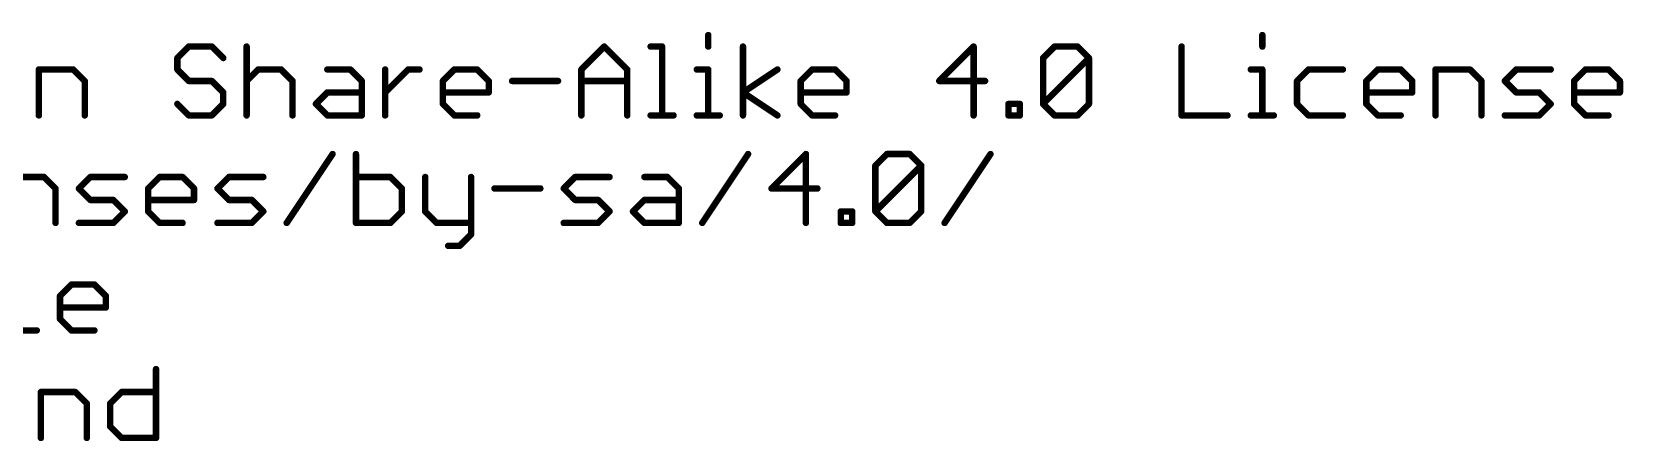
# Model space of a CAD drawing. Extents: x -38 to 69, y -72 to 37.
# Drawn here: x 31.39 to 69.01, y -20.32 to -10.65 of the extents above; entities that cross this region are included whole.
import ezdxf

# ---------------------------------------------------------------- set-up
doc = ezdxf.new("R2010")
doc.units = 0
doc.layers.add('51', color=53, linetype='CONTINUOUS')

msp = doc.modelspace()

# ---------------------------------------------------------------- linework, layer by layer
at = {"layer": '51', "const_width": 0.1524}
for points in [[(47.3795, -10.7256), (47.3795, -10.9968)], [(60.4767, -10.7256), (60.4767, -10.9968)], [(35.1008, -10.9968), (34.8297, -11.268)], [(34.8297, -11.268), (34.8297, -11.5391)], [(35.6431, -10.9968), (35.1008, -10.9968)], [(35.9143, -11.268), (35.6431, -10.9968)], [(36.4668, -10.9968), (36.4668, -12.6238)], [(44.3797, -11.5391), (44.9221, -10.9968)], [(44.9221, -10.9968), (45.4644, -11.5391)], [(46.0169, -10.9968), (46.2881, -10.9968)], [(46.2881, -10.9968), (46.2881, -12.6238)], [(48.1998, -12.6238), (48.1998, -10.9968)], [(53.6519, -10.9968), (52.8384, -11.8103)], [(53.6519, -12.6238), (53.6519, -10.9968)], [(55.2941, -11.268), (55.5653, -10.9968)], [(55.2941, -12.3526), (55.2941, -11.268)], [(55.2941, -12.3526), (56.3788, -11.268)], [(55.5653, -10.9968), (56.1076, -10.9968)], [(56.1076, -10.9968), (56.3788, -11.268)], [(56.3788, -11.268), (56.3788, -12.3526)], [(58.5684, -10.9968), (58.5684, -12.6238)], [(31.5553, -12.6238), (31.5553, -11.5391)], [(31.5553, -11.5391), (32.3688, -11.5391)], [(32.3688, -11.5391), (32.64, -11.8103)], [(34.8297, -11.5391), (35.1008, -11.8103)], [(36.4668, -11.8103), (36.738, -11.5391)], [(36.738, -11.5391), (37.2803, -11.5391)], [(37.2803, -11.5391), (37.5515, -11.8103)], [(38.3751, -11.5391), (38.9175, -11.5391)], [(38.9175, -11.5391), (39.1886, -11.8103)], [(39.7411, -12.6238), (39.7411, -11.5391)], [(39.7411, -12.0815), (40.2835, -11.5391)], [(40.2835, -11.5391), (40.5546, -11.5391)], [(41.1054, -11.8103), (41.3766, -11.5391)], [(41.3766, -11.5391), (41.9189, -11.5391)], [(41.9189, -11.5391), (42.1901, -11.8103)], [(44.3797, -12.6238), (44.3797, -11.5391)], [(45.4644, -11.5391), (45.4644, -12.6238)], [(47.1083, -11.5391), (47.3795, -11.5391)], [(47.3795, -11.5391), (47.3795, -12.6238)], [(48.1998, -12.0815), (49.0133, -11.5391)], [(49.5641, -11.8103), (49.8352, -11.5391)], [(49.8352, -11.5391), (50.3776, -11.5391)], [(50.3776, -11.5391), (50.6487, -11.8103)], [(60.2056, -11.5391), (60.4767, -11.5391)], [(60.4767, -11.5391), (60.4767, -12.6238)], [(61.5682, -11.5391), (61.297, -11.8103)], [(62.3817, -11.5391), (61.5682, -11.5391)], [(62.9342, -11.8103), (63.2053, -11.5391)], [(63.2053, -11.5391), (63.7477, -11.5391)], [(63.7477, -11.5391), (64.0188, -11.8103)], [(64.5713, -12.6238), (64.5713, -11.5391)], [(64.5713, -11.5391), (65.3848, -11.5391)], [(65.3848, -11.5391), (65.656, -11.8103)], [(66.2085, -11.8103), (66.4796, -11.5391)], [(66.4796, -11.5391), (67.2931, -11.5391)], [(67.8456, -11.8103), (68.1168, -11.5391)], [(68.1168, -11.5391), (68.6591, -11.5391)], [(68.6591, -11.5391), (68.9303, -11.8103)], [(32.64, -11.8103), (32.64, -12.6238)], [(35.1008, -11.8103), (35.6431, -11.8103)], [(35.6431, -11.8103), (35.9143, -12.0815)], [(35.9143, -12.0815), (35.9143, -12.3526)], [(37.5515, -11.8103), (37.5515, -12.6238)], [(38.104, -12.3526), (38.3751, -12.0815)], [(38.3751, -12.0815), (39.1886, -12.0815)], [(39.1886, -11.8103), (39.1886, -12.6238)], [(41.1054, -12.3526), (41.1054, -11.8103)], [(42.1901, -12.0815), (41.1054, -12.0815)], [(42.1901, -11.8103), (42.1901, -12.0815)], [(42.7426, -11.8103), (43.8272, -11.8103)], [(44.3797, -11.8103), (45.4644, -11.8103)], [(49.0133, -12.6238), (48.1998, -12.0815)], [(49.5641, -12.3526), (49.5641, -11.8103)], [(50.6487, -12.0815), (49.5641, -12.0815)], [(50.6487, -11.8103), (50.6487, -12.0815)], [(52.8384, -11.8103), (53.923, -11.8103)], [(61.297, -11.8103), (61.297, -12.3526)], [(62.9342, -12.3526), (62.9342, -11.8103)], [(64.0188, -12.0815), (62.9342, -12.0815)], [(64.0188, -11.8103), (64.0188, -12.0815)], [(65.656, -11.8103), (65.656, -12.6238)], [(66.4796, -12.0815), (66.2085, -11.8103)], [(67.022, -12.0815), (66.4796, -12.0815)], [(67.2931, -12.3526), (67.022, -12.0815)], [(67.8456, -12.3526), (67.8456, -11.8103)], [(68.9303, -12.0815), (67.8456, -12.0815)], [(68.9303, -11.8103), (68.9303, -12.0815)], [(35.1008, -12.6238), (34.8297, -12.3526)], [(35.9143, -12.3526), (35.6431, -12.6238)], [(38.3751, -12.6238), (38.104, -12.3526)], [(41.3766, -12.6238), (41.1054, -12.3526)], [(49.8352, -12.6238), (49.5641, -12.3526)], [(54.4755, -12.6238), (54.4755, -12.3526)], [(54.4755, -12.3526), (54.7467, -12.3526)], [(54.7467, -12.3526), (54.7467, -12.6238)], [(55.5653, -12.6238), (55.2941, -12.3526)], [(56.3788, -12.3526), (56.1076, -12.6238)], [(61.297, -12.3526), (61.5682, -12.6238)], [(63.2053, -12.6238), (62.9342, -12.3526)], [(67.022, -12.6238), (67.2931, -12.3526)], [(68.1168, -12.6238), (67.8456, -12.3526)], [(35.6431, -12.6238), (35.1008, -12.6238)], [(39.1886, -12.6238), (38.3751, -12.6238)], [(41.9189, -12.6238), (41.3766, -12.6238)], [(46.0169, -12.6238), (46.5592, -12.6238)], [(47.1083, -12.6238), (47.6507, -12.6238)], [(50.3776, -12.6238), (49.8352, -12.6238)], [(54.7467, -12.6238), (54.4755, -12.6238)], [(56.1076, -12.6238), (55.5653, -12.6238)], [(58.5684, -12.6238), (59.6531, -12.6238)], [(60.2056, -12.6238), (60.7479, -12.6238)], [(61.5682, -12.6238), (62.3817, -12.6238)], [(63.7477, -12.6238), (63.2053, -12.6238)], [(66.2085, -12.6238), (67.022, -12.6238)], [(68.6591, -12.6238), (68.1168, -12.6238)], [(37.4138, -15.1638), (38.4985, -13.5368)], [(39.051, -13.5368), (39.051, -15.1638)], [(47.2367, -15.1638), (48.3214, -13.5368)], [(49.6874, -13.5368), (48.8739, -14.3503)], [(49.6874, -15.1638), (49.6874, -13.5368)], [(51.3296, -13.808), (51.6008, -13.5368)], [(51.6008, -13.5368), (52.1431, -13.5368)], [(52.1431, -13.5368), (52.4143, -13.808)], [(52.9668, -15.1638), (54.0514, -13.5368)], [(51.3296, -14.8926), (51.3296, -13.808)], [(51.3296, -14.8926), (52.4143, -13.808)], [(52.4143, -13.808), (52.4143, -14.8926)], [(30.8652, -14.0791), (31.6787, -14.0791)], [(31.6787, -14.0791), (31.9498, -14.3503)], [(31.9498, -14.3503), (31.9498, -15.1638)], [(32.5023, -14.3503), (32.7735, -14.0791)], [(32.7735, -14.6215), (32.5023, -14.3503)], [(32.7735, -14.0791), (33.587, -14.0791)], [(34.1395, -14.3503), (34.4106, -14.0791)], [(34.1395, -14.8926), (34.1395, -14.3503)], [(34.4106, -14.0791), (34.953, -14.0791)], [(34.953, -14.0791), (35.2241, -14.3503)], [(35.2241, -14.3503), (35.2241, -14.6215)], [(35.7766, -14.3503), (36.0478, -14.0791)], [(36.0478, -14.6215), (35.7766, -14.3503)], [(36.0478, -14.0791), (36.8613, -14.0791)], [(39.8644, -14.0791), (39.051, -14.0791)], [(40.1356, -14.3503), (39.8644, -14.0791)], [(40.1356, -14.8926), (40.1356, -14.3503)], [(40.6881, -14.0791), (40.6881, -14.8926)], [(41.7728, -14.0791), (41.7728, -15.435)], [(42.3253, -14.3503), (43.4099, -14.3503)], [(43.9624, -14.3503), (44.2336, -14.0791)], [(44.2336, -14.6215), (43.9624, -14.3503)], [(44.2336, -14.0791), (45.0471, -14.0791)], [(45.8707, -14.0791), (46.4131, -14.0791)], [(46.4131, -14.0791), (46.6842, -14.3503)], [(46.6842, -14.3503), (46.6842, -15.1638)], [(48.8739, -14.3503), (49.9585, -14.3503)], [(33.3158, -14.6215), (32.7735, -14.6215)], [(33.587, -14.8926), (33.3158, -14.6215)], [(35.2241, -14.6215), (34.1395, -14.6215)], [(36.5901, -14.6215), (36.0478, -14.6215)], [(36.8613, -14.8926), (36.5901, -14.6215)], [(44.7759, -14.6215), (44.2336, -14.6215)], [(45.0471, -14.8926), (44.7759, -14.6215)], [(45.5996, -14.8926), (45.8707, -14.6215)], [(45.8707, -14.6215), (46.6842, -14.6215)], [(33.3158, -15.1638), (33.587, -14.8926)], [(34.4106, -15.1638), (34.1395, -14.8926)], [(36.5901, -15.1638), (36.8613, -14.8926)], [(39.8644, -15.1638), (40.1356, -14.8926)], [(40.6881, -14.8926), (40.9593, -15.1638)], [(44.7759, -15.1638), (45.0471, -14.8926)], [(45.8707, -15.1638), (45.5996, -14.8926)], [(50.511, -15.1638), (50.511, -14.8926)], [(50.511, -14.8926), (50.7822, -14.8926)], [(50.7822, -14.8926), (50.7822, -15.1638)], [(51.6008, -15.1638), (51.3296, -14.8926)], [(52.4143, -14.8926), (52.1431, -15.1638)], [(32.5023, -15.1638), (33.3158, -15.1638)], [(34.953, -15.1638), (34.4106, -15.1638)], [(35.7766, -15.1638), (36.5901, -15.1638)], [(39.051, -15.1638), (39.8644, -15.1638)], [(40.9593, -15.1638), (41.7728, -15.1638)], [(41.7728, -15.435), (41.5016, -15.7061)], [(43.9624, -15.1638), (44.7759, -15.1638)], [(46.6842, -15.1638), (45.8707, -15.1638)], [(50.7822, -15.1638), (50.511, -15.1638)], [(52.1431, -15.1638), (51.6008, -15.1638)], [(41.5016, -15.7061), (41.2304, -15.7061)], [(32.0549, -16.8903), (32.3261, -16.6191)], [(32.3261, -16.6191), (32.8684, -16.6191)], [(32.8684, -16.6191), (33.1396, -16.8903)], [(32.0549, -17.4326), (32.0549, -16.8903)], [(33.1396, -16.8903), (33.1396, -17.1615)], [(33.1396, -17.1615), (32.0549, -17.1615)], [(30.9635, -17.7038), (31.5058, -17.7038)], [(32.3261, -17.7038), (32.0549, -17.4326)], [(32.8684, -17.7038), (32.3261, -17.7038)], [(34.3253, -18.6168), (34.3253, -20.2438)], [(31.6035, -20.2438), (31.6035, -19.1591)], [(31.6035, -19.1591), (32.417, -19.1591)], [(32.417, -19.1591), (32.6882, -19.4303)], [(33.2407, -19.4303), (33.5118, -19.1591)], [(33.5118, -19.1591), (34.3253, -19.1591)], [(32.6882, -19.4303), (32.6882, -20.2438)], [(33.2407, -19.9726), (33.2407, -19.4303)], [(33.5118, -20.2438), (33.2407, -19.9726)], [(34.3253, -20.2438), (33.5118, -20.2438)]]:
    msp.add_lwpolyline(points, dxfattribs=at)
at = {"layer": '51', "const_width": 0.0762}
for points in [[(47.4176, -10.7256, 1), (47.3414, -10.7256)], [(60.5148, -10.7256, 1), (60.4386, -10.7256)], [(34.8027, -11.241, 1), (34.8566, -11.2949)], [(34.8678, -11.268, 1), (34.7916, -11.268)], [(35.1008, -10.9587, 1), (35.1008, -11.0349)], [(35.1278, -11.0238, 1), (35.0739, -10.9699)], [(35.6701, -10.9699, 1), (35.6162, -11.0238)], [(35.6431, -11.0349, 1), (35.6431, -10.9587)], [(35.8874, -11.2949, 1), (35.9413, -11.241)], [(36.5049, -10.9968, 1), (36.4287, -10.9968)], [(44.949, -10.9699, 1), (44.8951, -11.0238)], [(44.949, -11.0238, 1), (44.8951, -10.9699)], [(46.0169, -10.9587, 1), (46.0169, -11.0349)], [(46.3262, -10.9968, 1), (46.25, -10.9968)], [(46.2881, -11.0349, 1), (46.2881, -10.9587)], [(47.3414, -10.9968, 1), (47.4176, -10.9968)], [(48.2379, -10.9968, 1), (48.1617, -10.9968)], [(53.69, -10.9968, 1), (53.6138, -10.9968)], [(53.6788, -11.0238, 1), (53.6249, -10.9699)], [(55.3322, -11.268, 1), (55.256, -11.268)], [(55.2672, -11.241, 1), (55.321, -11.2949)], [(55.5653, -10.9587, 1), (55.5653, -11.0349)], [(55.5922, -11.0238, 1), (55.5383, -10.9699)], [(56.1345, -10.9699, 1), (56.0807, -11.0238)], [(56.1076, -11.0349, 1), (56.1076, -10.9587)], [(56.4169, -11.268, 1), (56.3407, -11.268)], [(56.4057, -11.2949, 1), (56.3518, -11.241)], [(56.3518, -11.2949, 1), (56.4057, -11.241)], [(58.6065, -10.9968, 1), (58.5303, -10.9968)], [(60.4386, -10.9968, 1), (60.5148, -10.9968)], [(31.5934, -11.5391, 1), (31.5172, -11.5391)], [(31.5553, -11.501, 1), (31.5553, -11.5772)], [(32.3958, -11.5122, 1), (32.3419, -11.5661)], [(32.3688, -11.5772, 1), (32.3688, -11.501)], [(34.8566, -11.5122, 1), (34.8027, -11.5661)], [(34.7916, -11.5391, 1), (34.8678, -11.5391)], [(36.738, -11.501, 1), (36.738, -11.5772)], [(36.7649, -11.5661, 1), (36.711, -11.5122)], [(37.3072, -11.5122, 1), (37.2534, -11.5661)], [(37.2803, -11.5772, 1), (37.2803, -11.501)], [(38.3751, -11.501, 1), (38.3751, -11.5772)], [(38.9444, -11.5122, 1), (38.8905, -11.5661)], [(38.9175, -11.5772, 1), (38.9175, -11.501)], [(39.7792, -11.5391, 1), (39.703, -11.5391)], [(40.2835, -11.501, 1), (40.2835, -11.5772)], [(40.3104, -11.5661, 1), (40.2565, -11.5122)], [(40.5546, -11.5772, 1), (40.5546, -11.501)], [(41.3766, -11.501, 1), (41.3766, -11.5772)], [(41.4035, -11.5661, 1), (41.3496, -11.5122)], [(41.9459, -11.5122, 1), (41.892, -11.5661)], [(41.9189, -11.5772, 1), (41.9189, -11.501)], [(44.4178, -11.5391, 1), (44.3416, -11.5391)], [(44.3528, -11.5122, 1), (44.4067, -11.5661)], [(45.5025, -11.5391, 1), (45.4263, -11.5391)], [(45.4374, -11.5661, 1), (45.4913, -11.5122)], [(47.1083, -11.501, 1), (47.1083, -11.5772)], [(47.4176, -11.5391, 1), (47.3414, -11.5391)], [(47.3795, -11.5772, 1), (47.3795, -11.501)], [(49.0344, -11.5708, 1), (48.9921, -11.5074)], [(49.8352, -11.501, 1), (49.8352, -11.5772)], [(49.8622, -11.5661, 1), (49.8083, -11.5122)], [(50.4045, -11.5122, 1), (50.3506, -11.5661)], [(50.3776, -11.5772, 1), (50.3776, -11.501)], [(60.2056, -11.501, 1), (60.2056, -11.5772)], [(60.5148, -11.5391, 1), (60.4386, -11.5391)], [(60.4767, -11.5772, 1), (60.4767, -11.501)], [(61.5682, -11.501, 1), (61.5682, -11.5772)], [(61.5951, -11.5661, 1), (61.5412, -11.5122)], [(62.3817, -11.5772, 1), (62.3817, -11.501)], [(63.2053, -11.501, 1), (63.2053, -11.5772)], [(63.2323, -11.5661, 1), (63.1784, -11.5122)], [(63.7746, -11.5122, 1), (63.7207, -11.5661)], [(63.7477, -11.5772, 1), (63.7477, -11.501)], [(64.6094, -11.5391, 1), (64.5332, -11.5391)], [(64.5713, -11.501, 1), (64.5713, -11.5772)], [(65.4118, -11.5122, 1), (65.3579, -11.5661)], [(65.3848, -11.5772, 1), (65.3848, -11.501)], [(66.4796, -11.501, 1), (66.4796, -11.5772)], [(66.5066, -11.5661, 1), (66.4527, -11.5122)], [(67.2931, -11.5772, 1), (67.2931, -11.501)], [(68.1168, -11.501, 1), (68.1168, -11.5772)], [(68.1437, -11.5661, 1), (68.0899, -11.5122)], [(68.6861, -11.5122, 1), (68.6322, -11.5661)], [(68.6591, -11.5772, 1), (68.6591, -11.501)], [(32.6781, -11.8103, 1), (32.6019, -11.8103)], [(32.6131, -11.8372, 1), (32.6669, -11.7834)], [(35.1008, -11.7722, 1), (35.1008, -11.8484)], [(35.0739, -11.8372, 1), (35.1278, -11.7834)], [(35.6701, -11.7834, 1), (35.6162, -11.8372)], [(35.6431, -11.8484, 1), (35.6431, -11.7722)], [(35.9524, -12.0815, 1), (35.8762, -12.0815)], [(35.8874, -12.1084, 1), (35.9413, -12.0545)], [(36.4399, -11.7834, 1), (36.4938, -11.8372)], [(37.5896, -11.8103, 1), (37.5134, -11.8103)], [(37.5245, -11.8372, 1), (37.5784, -11.7834)], [(38.3751, -12.0434, 1), (38.3751, -12.1196)], [(38.4021, -12.1084, 1), (38.3482, -12.0545)], [(39.2267, -11.8103, 1), (39.1505, -11.8103)], [(39.1617, -11.8372, 1), (39.2156, -11.7834)], [(39.1886, -12.1196, 1), (39.1886, -12.0434)], [(39.7142, -12.0545, 1), (39.7681, -12.1084)], [(41.1435, -11.8103, 1), (41.0673, -11.8103)], [(41.1054, -12.0434, 1), (41.1054, -12.1196)], [(41.0785, -11.7834, 1), (41.1324, -11.8372)], [(42.2282, -11.8103, 1), (42.152, -11.8103)], [(42.1631, -11.8372, 1), (42.217, -11.7834)], [(42.1901, -12.1196, 1), (42.1901, -12.0434)], [(42.7426, -11.7722, 1), (42.7426, -11.8484)], [(43.8272, -11.8484, 1), (43.8272, -11.7722)], [(44.3797, -11.7722, 1), (44.3797, -11.8484)], [(45.4644, -11.8484, 1), (45.4644, -11.7722)], [(48.2209, -12.0498, 1), (48.1786, -12.1132)], [(48.1786, -12.0498, 1), (48.2209, -12.1132)], [(49.6022, -11.8103, 1), (49.526, -11.8103)], [(49.5371, -11.7834, 1), (49.591, -11.8372)], [(49.5641, -12.0434, 1), (49.5641, -12.1196)], [(50.6868, -11.8103, 1), (50.6106, -11.8103)], [(50.6218, -11.8372, 1), (50.6757, -11.7834)], [(50.6487, -12.1196, 1), (50.6487, -12.0434)], [(52.8384, -11.7722, 1), (52.8384, -11.8484)], [(52.8114, -11.7834, 1), (52.8653, -11.8372)], [(53.923, -11.8484, 1), (53.923, -11.7722)], [(61.3351, -11.8103, 1), (61.2589, -11.8103)], [(61.2701, -11.7834, 1), (61.324, -11.8372)], [(62.9723, -11.8103, 1), (62.8961, -11.8103)], [(62.9072, -11.7834, 1), (62.9611, -11.8372)], [(62.9342, -12.0434, 1), (62.9342, -12.1196)], [(64.0569, -11.8103, 1), (63.9807, -11.8103)], [(63.9919, -11.8372, 1), (64.0458, -11.7834)], [(64.0188, -12.1196, 1), (64.0188, -12.0434)], [(65.6941, -11.8103, 1), (65.6179, -11.8103)], [(65.629, -11.8372, 1), (65.6829, -11.7834)], [(66.2354, -11.7834, 1), (66.1815, -11.8372)], [(66.1815, -11.7834, 1), (66.2354, -11.8372)], [(66.4796, -12.0434, 1), (66.4796, -12.1196)], [(66.4527, -12.1084, 1), (66.5066, -12.0545)], [(67.0489, -12.0545, 1), (66.995, -12.1084)], [(67.022, -12.1196, 1), (67.022, -12.0434)], [(67.8837, -11.8103, 1), (67.8075, -11.8103)], [(67.8456, -12.0434, 1), (67.8456, -12.1196)], [(67.8187, -11.7834, 1), (67.8726, -11.8372)], [(68.9684, -11.8103, 1), (68.8922, -11.8103)], [(68.9034, -11.8372, 1), (68.9572, -11.7834)], [(68.9303, -12.1196, 1), (68.9303, -12.0434)], [(34.8566, -12.3257, 1), (34.8027, -12.3796)], [(35.8762, -12.3526, 1), (35.9524, -12.3526)], [(35.9413, -12.3796, 1), (35.8874, -12.3257)], [(38.1309, -12.3257, 1), (38.077, -12.3796)], [(38.077, -12.3257, 1), (38.1309, -12.3796)], [(41.1324, -12.3257, 1), (41.0785, -12.3796)], [(41.0673, -12.3526, 1), (41.1435, -12.3526)], [(42.152, -12.0815, 1), (42.2282, -12.0815)], [(49.591, -12.3257, 1), (49.5371, -12.3796)], [(49.526, -12.3526, 1), (49.6022, -12.3526)], [(50.6106, -12.0815, 1), (50.6868, -12.0815)], [(54.5136, -12.3526, 1), (54.4374, -12.3526)], [(54.4755, -12.3145, 1), (54.4755, -12.3907)], [(54.7848, -12.3526, 1), (54.7086, -12.3526)], [(54.7467, -12.3907, 1), (54.7467, -12.3145)], [(55.321, -12.3257, 1), (55.2672, -12.3796)], [(55.2672, -12.3257, 1), (55.321, -12.3796)], [(55.256, -12.3526, 1), (55.3322, -12.3526)], [(56.3407, -12.3526, 1), (56.4169, -12.3526)], [(56.4057, -12.3796, 1), (56.3518, -12.3257)], [(61.324, -12.3257, 1), (61.2701, -12.3796)], [(61.2589, -12.3526, 1), (61.3351, -12.3526)], [(62.9611, -12.3257, 1), (62.9072, -12.3796)], [(62.8961, -12.3526, 1), (62.9723, -12.3526)], [(63.9807, -12.0815, 1), (64.0569, -12.0815)], [(67.3201, -12.3796, 1), (67.2662, -12.3257)], [(67.2662, -12.3796, 1), (67.3201, -12.3257)], [(67.8726, -12.3257, 1), (67.8187, -12.3796)], [(67.8075, -12.3526, 1), (67.8837, -12.3526)], [(68.8922, -12.0815, 1), (68.9684, -12.0815)], [(31.5172, -12.6238, 1), (31.5934, -12.6238)], [(32.6019, -12.6238, 1), (32.6781, -12.6238)], [(35.1008, -12.5857, 1), (35.1008, -12.6619)], [(35.0739, -12.6507, 1), (35.1278, -12.5969)], [(35.6162, -12.5969, 1), (35.6701, -12.6507)], [(35.6431, -12.6619, 1), (35.6431, -12.5857)], [(36.4287, -12.6238, 1), (36.5049, -12.6238)], [(37.5134, -12.6238, 1), (37.5896, -12.6238)], [(38.3751, -12.5857, 1), (38.3751, -12.6619)], [(38.3482, -12.6507, 1), (38.4021, -12.5969)], [(39.1505, -12.6238, 1), (39.2267, -12.6238)], [(39.1886, -12.6619, 1), (39.1886, -12.5857)], [(39.703, -12.6238, 1), (39.7792, -12.6238)], [(41.3766, -12.5857, 1), (41.3766, -12.6619)], [(41.3496, -12.6507, 1), (41.4035, -12.5969)], [(41.9189, -12.6619, 1), (41.9189, -12.5857)], [(44.3416, -12.6238, 1), (44.4178, -12.6238)], [(45.4263, -12.6238, 1), (45.5025, -12.6238)], [(46.0169, -12.5857, 1), (46.0169, -12.6619)], [(46.25, -12.6238, 1), (46.3262, -12.6238)], [(46.5592, -12.6619, 1), (46.5592, -12.5857)], [(47.1083, -12.5857, 1), (47.1083, -12.6619)], [(47.3414, -12.6238, 1), (47.4176, -12.6238)], [(47.6507, -12.6619, 1), (47.6507, -12.5857)], [(48.1617, -12.6238, 1), (48.2379, -12.6238)], [(48.9921, -12.6555, 1), (49.0344, -12.5921)], [(49.8352, -12.5857, 1), (49.8352, -12.6619)], [(49.8083, -12.6507, 1), (49.8622, -12.5969)], [(50.3776, -12.6619, 1), (50.3776, -12.5857)], [(53.6138, -12.6238, 1), (53.69, -12.6238)], [(54.4755, -12.5857, 1), (54.4755, -12.6619)], [(54.4374, -12.6238, 1), (54.5136, -12.6238)], [(54.7086, -12.6238, 1), (54.7848, -12.6238)], [(54.7467, -12.6619, 1), (54.7467, -12.5857)], [(55.5653, -12.5857, 1), (55.5653, -12.6619)], [(55.5383, -12.6507, 1), (55.5922, -12.5969)], [(56.0807, -12.5969, 1), (56.1345, -12.6507)], [(56.1076, -12.6619, 1), (56.1076, -12.5857)], [(58.5684, -12.5857, 1), (58.5684, -12.6619)], [(58.5303, -12.6238, 1), (58.6065, -12.6238)], [(59.6531, -12.6619, 1), (59.6531, -12.5857)], [(60.2056, -12.5857, 1), (60.2056, -12.6619)], [(60.4386, -12.6238, 1), (60.5148, -12.6238)], [(60.7479, -12.6619, 1), (60.7479, -12.5857)], [(61.5682, -12.5857, 1), (61.5682, -12.6619)], [(61.5412, -12.6507, 1), (61.5951, -12.5969)], [(62.3817, -12.6619, 1), (62.3817, -12.5857)], [(63.2053, -12.5857, 1), (63.2053, -12.6619)], [(63.1784, -12.6507, 1), (63.2323, -12.5969)], [(63.7477, -12.6619, 1), (63.7477, -12.5857)], [(64.5332, -12.6238, 1), (64.6094, -12.6238)], [(65.6179, -12.6238, 1), (65.6941, -12.6238)], [(66.2085, -12.5857, 1), (66.2085, -12.6619)], [(66.995, -12.5969, 1), (67.0489, -12.6507)], [(67.022, -12.6619, 1), (67.022, -12.5857)], [(68.1168, -12.5857, 1), (68.1168, -12.6619)], [(68.0899, -12.6507, 1), (68.1437, -12.5969)], [(68.6591, -12.6619, 1), (68.6591, -12.5857)], [(38.5302, -13.5579, 1), (38.4668, -13.5157)], [(39.0891, -13.5368, 1), (39.0129, -13.5368)], [(48.3531, -13.5579, 1), (48.2897, -13.5157)], [(49.7255, -13.5368, 1), (49.6493, -13.5368)], [(49.7143, -13.5638, 1), (49.6604, -13.5099)], [(51.6008, -13.4987, 1), (51.6008, -13.5749)], [(51.6277, -13.5638, 1), (51.5738, -13.5099)], [(52.1701, -13.5099, 1), (52.1162, -13.5638)], [(52.1431, -13.5749, 1), (52.1431, -13.4987)], [(54.0831, -13.5579, 1), (54.0197, -13.5157)], [(51.3677, -13.808, 1), (51.2915, -13.808)], [(51.3027, -13.781, 1), (51.3566, -13.8349)], [(52.4524, -13.808, 1), (52.3762, -13.808)], [(52.4412, -13.8349, 1), (52.3873, -13.781)], [(52.3873, -13.8349, 1), (52.4412, -13.781)], [(31.7056, -14.0522, 1), (31.6517, -14.1061)], [(31.6787, -14.1172, 1), (31.6787, -14.041)], [(31.9879, -14.3503, 1), (31.9117, -14.3503)], [(31.9229, -14.3772, 1), (31.9768, -14.3234)], [(32.5293, -14.3234, 1), (32.4754, -14.3772)], [(32.4754, -14.3234, 1), (32.5293, -14.3772)], [(32.7735, -14.041, 1), (32.7735, -14.1172)], [(32.8004, -14.1061, 1), (32.7465, -14.0522)], [(33.587, -14.1172, 1), (33.587, -14.041)], [(34.1776, -14.3503, 1), (34.1014, -14.3503)], [(34.1125, -14.3234, 1), (34.1664, -14.3772)], [(34.4106, -14.041, 1), (34.4106, -14.1172)], [(34.4376, -14.1061, 1), (34.3837, -14.0522)], [(34.9799, -14.0522, 1), (34.926, -14.1061)], [(34.953, -14.1172, 1), (34.953, -14.041)], [(35.2622, -14.3503, 1), (35.186, -14.3503)], [(35.1972, -14.3772, 1), (35.2511, -14.3234)], [(35.8036, -14.3234, 1), (35.7497, -14.3772)], [(35.7497, -14.3234, 1), (35.8036, -14.3772)], [(36.0478, -14.041, 1), (36.0478, -14.1172)], [(36.0747, -14.1061, 1), (36.0209, -14.0522)], [(36.8613, -14.1172, 1), (36.8613, -14.041)], [(39.051, -14.041, 1), (39.051, -14.1172)], [(39.8914, -14.0522, 1), (39.8375, -14.1061)], [(39.8644, -14.1172, 1), (39.8644, -14.041)], [(40.1737, -14.3503, 1), (40.0975, -14.3503)], [(40.1087, -14.3772, 1), (40.1626, -14.3234)], [(40.7262, -14.0791, 1), (40.65, -14.0791)], [(41.8109, -14.0791, 1), (41.7347, -14.0791)], [(42.3253, -14.3122, 1), (42.3253, -14.3884)], [(43.4099, -14.3884, 1), (43.4099, -14.3122)], [(43.9894, -14.3234, 1), (43.9355, -14.3772)], [(43.9355, -14.3234, 1), (43.9894, -14.3772)], [(44.2336, -14.041, 1), (44.2336, -14.1172)], [(44.2605, -14.1061, 1), (44.2066, -14.0522)], [(45.0471, -14.1172, 1), (45.0471, -14.041)], [(45.8707, -14.041, 1), (45.8707, -14.1172)], [(46.44, -14.0522, 1), (46.3861, -14.1061)], [(46.4131, -14.1172, 1), (46.4131, -14.041)], [(46.7223, -14.3503, 1), (46.6461, -14.3503)], [(46.6573, -14.3772, 1), (46.7112, -14.3234)], [(48.8739, -14.3122, 1), (48.8739, -14.3884)], [(48.8469, -14.3234, 1), (48.9008, -14.3772)], [(49.9585, -14.3884, 1), (49.9585, -14.3122)], [(32.7735, -14.5834, 1), (32.7735, -14.6596)], [(32.7465, -14.6484, 1), (32.8004, -14.5945)], [(33.3428, -14.5945, 1), (33.2889, -14.6484)], [(33.3158, -14.6596, 1), (33.3158, -14.5834)], [(34.1395, -14.5834, 1), (34.1395, -14.6596)], [(35.186, -14.6215, 1), (35.2622, -14.6215)], [(35.2241, -14.6596, 1), (35.2241, -14.5834)], [(36.0478, -14.5834, 1), (36.0478, -14.6596)], [(36.0209, -14.6484, 1), (36.0747, -14.5945)], [(36.6171, -14.5945, 1), (36.5632, -14.6484)], [(36.5901, -14.6596, 1), (36.5901, -14.5834)], [(44.2336, -14.5834, 1), (44.2336, -14.6596)], [(44.2066, -14.6484, 1), (44.2605, -14.5945)], [(44.8029, -14.5945, 1), (44.749, -14.6484)], [(44.7759, -14.6596, 1), (44.7759, -14.5834)], [(45.8707, -14.5834, 1), (45.8707, -14.6596)], [(45.8977, -14.6484, 1), (45.8438, -14.5945)], [(46.6842, -14.6596, 1), (46.6842, -14.5834)], [(33.6139, -14.9196, 1), (33.56, -14.8657)], [(33.56, -14.9196, 1), (33.6139, -14.8657)], [(34.1664, -14.8657, 1), (34.1125, -14.9196)], [(34.1014, -14.8926, 1), (34.1776, -14.8926)], [(36.8882, -14.9196, 1), (36.8344, -14.8657)], [(36.8344, -14.9196, 1), (36.8882, -14.8657)], [(40.0975, -14.8926, 1), (40.1737, -14.8926)], [(40.1625, -14.9196, 1), (40.1087, -14.8657)], [(40.715, -14.8657, 1), (40.6612, -14.9196)], [(40.65, -14.8926, 1), (40.7262, -14.8926)], [(45.074, -14.9196, 1), (45.0201, -14.8657)], [(45.0201, -14.9196, 1), (45.074, -14.8657)], [(45.6265, -14.8657, 1), (45.5726, -14.9196)], [(45.5726, -14.8657, 1), (45.6265, -14.9196)], [(50.5491, -14.8926, 1), (50.4729, -14.8926)], [(50.511, -14.8545, 1), (50.511, -14.9307)], [(50.8203, -14.8926, 1), (50.7441, -14.8926)], [(50.7822, -14.9307, 1), (50.7822, -14.8545)], [(51.3566, -14.8657, 1), (51.3027, -14.9196)], [(51.3027, -14.8657, 1), (51.3566, -14.9196)], [(51.2915, -14.8926, 1), (51.3677, -14.8926)], [(52.3762, -14.8926, 1), (52.4524, -14.8926)], [(52.4412, -14.9196, 1), (52.3873, -14.8657)], [(31.9117, -15.1638, 1), (31.9879, -15.1638)], [(32.5023, -15.1257, 1), (32.5023, -15.2019)], [(33.2889, -15.1369, 1), (33.3428, -15.1907)], [(33.3158, -15.2019, 1), (33.3158, -15.1257)], [(34.4106, -15.1257, 1), (34.4106, -15.2019)], [(34.3837, -15.1907, 1), (34.4376, -15.1369)], [(34.953, -15.2019, 1), (34.953, -15.1257)], [(35.7766, -15.1257, 1), (35.7766, -15.2019)], [(36.5632, -15.1369, 1), (36.6171, -15.1907)], [(36.5901, -15.2019, 1), (36.5901, -15.1257)], [(37.3821, -15.1427, 1), (37.4455, -15.1849)], [(39.051, -15.1257, 1), (39.051, -15.2019)], [(39.0129, -15.1638, 1), (39.0891, -15.1638)], [(39.8375, -15.1369, 1), (39.8914, -15.1907)], [(39.8644, -15.2019, 1), (39.8644, -15.1257)], [(40.9593, -15.1257, 1), (40.9593, -15.2019)], [(40.9323, -15.1907, 1), (40.9862, -15.1369)], [(41.7347, -15.435, 1), (41.8109, -15.435)], [(41.7997, -15.4619, 1), (41.7458, -15.408)], [(41.7728, -15.2019, 1), (41.7728, -15.1257)], [(43.9624, -15.1257, 1), (43.9624, -15.2019)], [(44.749, -15.1369, 1), (44.8029, -15.1907)], [(44.7759, -15.2019, 1), (44.7759, -15.1257)], [(45.8707, -15.1257, 1), (45.8707, -15.2019)], [(45.8438, -15.1907, 1), (45.8977, -15.1369)], [(46.6461, -15.1638, 1), (46.7223, -15.1638)], [(46.6842, -15.2019, 1), (46.6842, -15.1257)], [(47.205, -15.1427, 1), (47.2684, -15.1849)], [(49.6493, -15.1638, 1), (49.7255, -15.1638)], [(50.511, -15.1257, 1), (50.511, -15.2019)], [(50.4729, -15.1638, 1), (50.5491, -15.1638)], [(50.7441, -15.1638, 1), (50.8203, -15.1638)], [(50.7822, -15.2019, 1), (50.7822, -15.1257)], [(51.6008, -15.1257, 1), (51.6008, -15.2019)], [(51.5738, -15.1907, 1), (51.6277, -15.1369)], [(52.1162, -15.1369, 1), (52.1701, -15.1907)], [(52.1431, -15.2019, 1), (52.1431, -15.1257)], [(52.9351, -15.1427, 1), (52.9985, -15.1849)], [(41.2304, -15.668, 1), (41.2304, -15.7442)], [(41.4747, -15.6792, 1), (41.5285, -15.7331)], [(41.5016, -15.7442, 1), (41.5016, -15.668)], [(32.3261, -16.581, 1), (32.3261, -16.6572)], [(32.353, -16.6461, 1), (32.2991, -16.5922)], [(32.8954, -16.5922, 1), (32.8415, -16.6461)], [(32.8684, -16.6572, 1), (32.8684, -16.581)], [(32.093, -16.8903, 1), (32.0168, -16.8903)], [(32.028, -16.8634, 1), (32.0819, -16.9172)], [(33.1777, -16.8903, 1), (33.1015, -16.8903)], [(33.1126, -16.9172, 1), (33.1665, -16.8634)], [(32.0549, -17.1234, 1), (32.0549, -17.1996)], [(33.1015, -17.1615, 1), (33.1777, -17.1615)], [(33.1396, -17.1996, 1), (33.1396, -17.1234)], [(31.5058, -17.7419, 1), (31.5058, -17.6657)], [(32.0819, -17.4057, 1), (32.028, -17.4596)], [(32.0168, -17.4326, 1), (32.093, -17.4326)], [(32.3261, -17.6657, 1), (32.3261, -17.7419)], [(32.2991, -17.7307, 1), (32.353, -17.6769)], [(32.8684, -17.7419, 1), (32.8684, -17.6657)], [(34.3634, -18.6168, 1), (34.2872, -18.6168)], [(31.6416, -19.1591, 1), (31.5654, -19.1591)], [(31.6035, -19.121, 1), (31.6035, -19.1972)], [(32.4439, -19.1322, 1), (32.39, -19.1861)], [(32.417, -19.1972, 1), (32.417, -19.121)], [(33.5118, -19.121, 1), (33.5118, -19.1972)], [(33.5388, -19.1861, 1), (33.4849, -19.1322)], [(34.3253, -19.1972, 1), (34.3253, -19.121)], [(32.7263, -19.4303, 1), (32.6501, -19.4303)], [(32.6612, -19.4572, 1), (32.7151, -19.4034)], [(33.2788, -19.4303, 1), (33.2026, -19.4303)], [(33.2137, -19.4034, 1), (33.2676, -19.4572)], [(33.2676, -19.9457, 1), (33.2137, -19.9996)], [(33.2026, -19.9726, 1), (33.2788, -19.9726)], [(31.5654, -20.2438, 1), (31.6416, -20.2438)], [(32.6501, -20.2438, 1), (32.7263, -20.2438)], [(33.5118, -20.2057, 1), (33.5118, -20.2819)], [(33.4849, -20.2707, 1), (33.5388, -20.2169)], [(34.2872, -20.2438, 1), (34.3634, -20.2438)], [(34.3253, -20.2819, 1), (34.3253, -20.2057)]]:
    msp.add_lwpolyline(points, format="xyb", dxfattribs=at)

doc.saveas('drawing.dxf')
